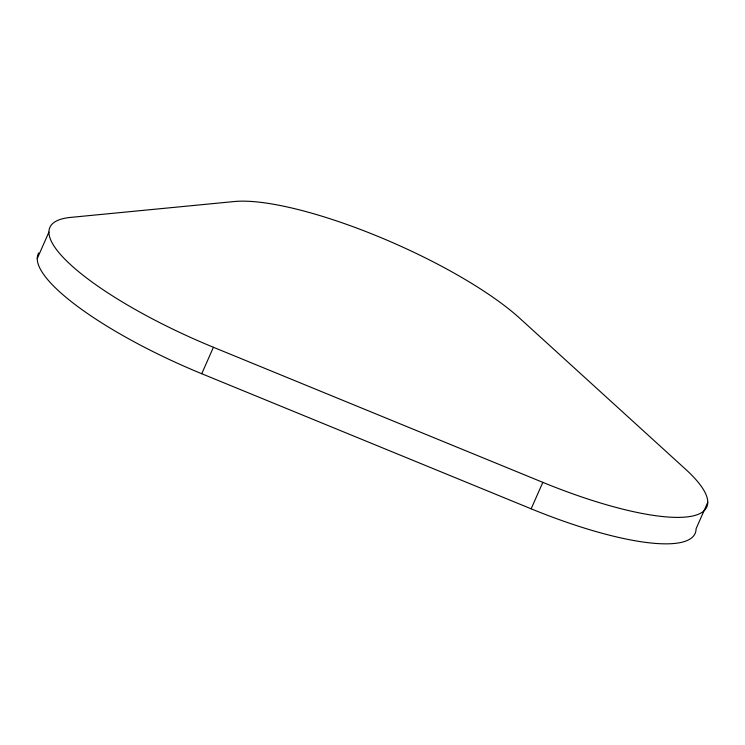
<?xml version="1.0" encoding="UTF-8"?>
<svg xmlns="http://www.w3.org/2000/svg" width="745" height="745" viewBox="0 0 745 745"><rect width="100%" height="100%" fill="white"/><g stroke="black" fill="none" stroke-linecap="round" stroke-linejoin="round"><path stroke-width="1.12" d="M37.25 258.571L48.919 232.105M707.75 502.288L696.081 528.754A178.968 43.899 23.8 0 1 531.157 508.816L201.746 373.729L213.415 347.272A178.968 43.899 23.8 0 1 71.092 217.354L234.712 201.495A178.968 43.899 23.8 0 1 519.991 318.488L685.791 469.434A178.968 43.899 23.8 0 1 542.826 482.36L213.415 347.272M531.157 508.816L542.826 482.36M201.746 373.729A178.968 43.899 23.8 0 1 38.684 252.928"/></g></svg>
